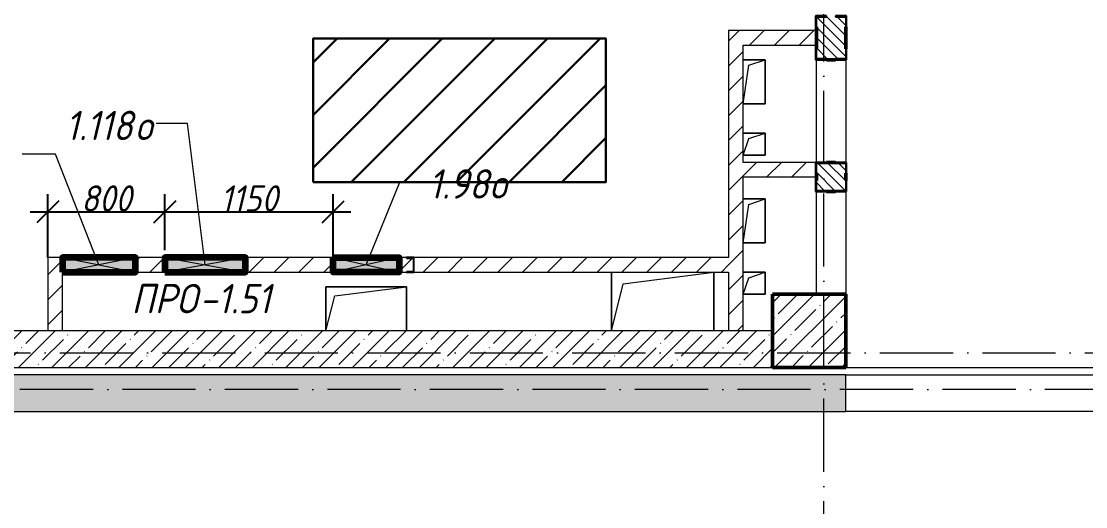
# Model space of a CAD drawing. Header units: millimetres. Extents: x -356862 to 418287, y 0 to 839748.
# Drawn here: x -176546 to -169276, y 467597 to 470909 of the extents above; entities that cross this region are included whole.
import ezdxf

# ---------------------------------------------------------------- set-up
doc = ezdxf.new("R2010")
doc.units = ezdxf.units.MM
doc.linetypes.add('50_200_ШТРИХ_1Т_ш5_п1_п1_', pattern=[700, 500, -100, 0, -100])
for name, color, linetype, lineweight in [('0) строит. леса', 20, 'Continuous', 30), ('9.7) Заделка 956 шт', 6, 'Continuous', 158), ('A-____-____-DIMS', 7, 'Continuous', 9), ('A-DETL-GENF-OTLN', 7, 'Continuous', 9), ('A-FLOR-____-OTLN', 7, 'Continuous', 9), ('A-GENM-____-IDEN', 7, 'Continuous', 9), ('A-GENM-____-MCUT', 7, 'Continuous', 25), ('A-GENM-____-OTLN', 7, 'Continuous', 9), ('A-GENM-____-OTLN-1', 7, 'Continuous', 25), ('A-GLAZ-____-IDEN', 7, 'Continuous', 9), ('A-GLAZ-____-OTLN', 7, 'Continuous', 9), ('A-WALL-____-MCUT-1', 7, 'Continuous', 9), ('A-WALL-____-MCUT-2', 7, 'Continuous', 50), ('A-WALL-____-OTLN', 7, 'Continuous', 9), ('A-WALL-____-PATT-1', 7, 'Continuous', 9), ('A-WALL-FNSH-MCUT-1', 7, 'Continuous', 9), ('I-WALL-____-OTLN', 7, 'Continuous', 9), ('S-COLS-____-MCUT', 7, 'Continuous', 50), ('S-COLS-____-OTLN', 7, 'Continuous', 9), ('S-GRID-____-OTLN-1', 7, '50_200_ШТРИХ_1Т_ш5_п1_п1_', 9)]:
    doc.layers.add(name, color=color, linetype=linetype, lineweight=lineweight)
doc.styles.add('ISOCPEUR_I_10', font='isocpeui.ttf', dxfattribs={"width": 0.9, "height": 180})
doc.styles.add('ISOCPEUR_I_9', font='isocpeui.ttf', dxfattribs={"width": 0.9, "height": 250})
doc.dimstyles.new('ISO-1_8_0_9К_СРЕДНИЙ_Кладочные_3', dxfattribs={"dimscale": 304.8, "dimtxt": 179.276612, "dimasz": 0.492126, "dimexe": 0.393701, "dimexo": 0, "dimgap": 0, "dimtad": 1, "dimdec": 3, "dimrnd": 0.001, "dimdsep": 46, "dimtxsty": 'ISOCPEUR_I_10', "dimblk1": 'OBLIQUE', "dimblk2": 'OBLIQUE', "dimsah": 1, "dimcen": 0.09, "dimdle": 0.393701, "dimazin": 0, "dimtfac": 1, "dimtdec": 4, "dimtix": 1, "dimtmove": 0, "dimatfit": 3, "dimfxl": 1, "dimtvp": 1, "dimtolj": 1, "dimtzin": 0, "dimarcsym": 2})
pattern_1 = [(45, (-176515.07, 459015.94), (-84.8528, 84.8528), [])]
pattern_2 = [(45, (-176515.07, 459015.94), (-114.0493, 114.0493), []), (45, (-176401.02, 459015.94), (-114.0493, 114.0493), [201.612, -40.322, 3.353, -36.97])]

# ---------------------------------------------------------------- blocks, each defined once
blk = doc.blocks.new('BSC_Колонна _Прямоугольная - 500х500-V50-АР1_План отверстий 1 этажа в осях 1-64_А-ГГ')
at = {"layer": 'S-COLS-____-OTLN'}
h = blk.add_hatch(dxfattribs=at)
h.set_pattern_fill('FP_82', color=256, style=0, pattern_type=2)
h.set_pattern_definition([(45, (-5350, -9781.04), (-114.0493, 114.0493), []), (45, (-5235.95, -9781.04), (-114.0493, 114.0493), [201.613, -40.323, 3.353, -36.97])])
h.paths.add_polyline_path([(-250, -250), (250, -250), (250, 250), (-250, 250)], flags=0)
at = {"layer": 'S-COLS-____-MCUT'}
for p, q in [((250, 250), (-250, 250)), ((-250, 250), (-250, -250)), ((250, -250), (250, 250)), ((-250, -250), (250, -250))]:
    blk.add_line(p, q, dxfattribs=at)
blk = doc.blocks.new('Фахверк_СКБ_Уголок - 200_4010_1-27904659-АР1_План отверстий 1 этажа в осях 1-64_А-ГГ')
at = {"layer": 'A-GENM-____-MCUT'}
for p, q in [((125, 156), (50, 156)), ((50, 156), (50, 150)), ((50, 150), (119, 150)), ((119, 150), (119, 81)), ((125, 81), (125, 156)), ((119, 81), (125, 81)), ((125, 19), (119, 19)), ((119, 19), (119, -50)), ((125, -56), (125, 19)), ((119, -50), (50, -50)), ((50, -50), (50, -56)), ((50, -56), (125, -56))]:
    blk.add_line(p, q, dxfattribs=at)
blk = doc.blocks.new('Фахверк_СКБ_Уголок - 200_4010-27904266-АР1_План отверстий 1 этажа в осях 1-64_А-ГГ')
at = {"layer": 'A-GENM-____-MCUT'}
for p, q in [((125, 156), (50, 156)), ((50, 156), (50, 150)), ((50, 150), (119, 150)), ((119, 150), (119, 81)), ((125, 81), (125, 156)), ((119, 81), (125, 81)), ((125, 19), (119, 19)), ((119, 19), (119, -50)), ((125, -56), (125, 19)), ((119, -50), (50, -50)), ((50, -50), (50, -56)), ((50, -56), (125, -56))]:
    blk.add_line(p, q, dxfattribs=at)
blk = doc.blocks.new('154_Фахверк_СКБ_Швеллер - Тип_100_4010-27736299-АР1_План отверстий 1 этажа в осях 1-64_А-ГГ')
at = {"layer": 'A-GENM-____-MCUT'}
for p, q in [((175, 50), (125, 50)), ((125, 50), (125, -50)), ((128, 47), (175, 47)), ((128, -47), (128, 47)), ((175, 47), (175, 50)), ((125, -50), (175, -50)), ((175, -47), (128, -47)), ((175, -50), (175, -47))]:
    blk.add_line(p, q, dxfattribs=at)
blk = doc.blocks.new('AR_Отверстие прямоугольное _в плите_ - AR_Отверстие прямоугольное _в плите_-V154-АР1_План отверстий 1 этажа в осях 1-64_А-ГГ')
at = {"layer": 'A-GENM-____-OTLN'}
for p, q in [((75, 75), (-75, 75)), ((-37.5, 37.5), (75, 75)), ((75, -75), (75, 75)), ((-75, -75), (-37.5, 37.5)), ((-75, -75), (75, -75))]:
    blk.add_line(p, q, dxfattribs=at)
blk = doc.blocks.new('AR_Отверстие прямоугольное _в плите_ - AR_Отверстие прямоугольное _в плите_-V155-АР1_План отверстий 1 этажа в осях 1-64_А-ГГ')
at = {"layer": 'A-GENM-____-OTLN'}
for p, q in [((75, 150), (-75, 150)), ((-37.5, 112.5), (75, 150)), ((75, -150), (75, 150)), ((-75, -150), (-37.5, 112.5)), ((-75, -150), (75, -150))]:
    blk.add_line(p, q, dxfattribs=at)
blk = doc.blocks.new('AR_Отверстие прямоугольное _в плите_ - AR_Отверстие прямоугольное _в плите_-30552596-АР1_План отверстий 1 этажа в осях 1-64_А-ГГ')
at = {"layer": 'A-GENM-____-OTLN'}
for p, q in [((275, 150), (-275, 150)), ((-275, 150), (-275, -150)), ((-215, 90), (275, 150)), ((275, -150), (275, 150)), ((-275, -150), (-215, 90))]:
    blk.add_line(p, q, dxfattribs=at)
blk = doc.blocks.new('AR_Отверстие прямоугольное _в плите_ - AR_Отверстие прямоугольное _в плите_-V198-АР1_План отверстий 1 этажа в осях 1-64_А-ГГ')
at = {"layer": 'A-GENM-____-OTLN'}
for p, q in [((-350, 200), (-350, -200)), ((-270, 120), (350, 200)), ((350, -200), (350, 200)), ((-350, -200), (-270, 120))]:
    blk.add_line(p, q, dxfattribs=at)
blk = doc.blocks.new('AR_Отверстие прямоугольное _в стене_ - AR_Отверстие прямоугольное _в стене__ОВ-36770747-АР1_План отверстий 1 этажа в осях 1-64_А-ГГ')
at = {"layer": 'A-GLAZ-____-OTLN'}
blk.add_hatch(color=256, dxfattribs=at).paths.add_polyline_path([(275, -50), (275, 50), (-275, 50), (-275, -50)], flags=0)
at = {"layer": 'A-DETL-GENF-OTLN'}
for p, q in [((-275, -50), (-275, 50)), ((-275, 50), (275, 50)), ((275, 50), (-275, -50)), ((-275, 50), (275, -50)), ((275, 50), (-275, 50)), ((-275, 50), (-275, -50)), ((275, 50), (275, -50)), ((275, -50), (275, 50)), ((275, -50), (-275, -50)), ((-275, -50), (275, -50))]:
    blk.add_line(p, q, dxfattribs=at)
blk = doc.blocks.new('AR_Отверстие прямоугольное _в стене__БезПР - AR_Отверстие прямоугольное _в стене__БезПР-36770095-АР1_План отверстий 1 этажа в осях 1-64_А-ГГ')
at = {"layer": 'A-GLAZ-____-OTLN'}
blk.add_hatch(color=256, dxfattribs=at).paths.add_polyline_path([(225, -50), (225, 50), (-225, 50), (-225, -50)], flags=0)
at = {"layer": 'A-DETL-GENF-OTLN'}
for p, q in [((-225, -50), (-225, 50)), ((-225, 50), (225, 50)), ((225, 50), (-225, -50)), ((-225, 50), (225, -50)), ((225, 50), (-225, 50)), ((-225, 50), (-225, -50)), ((225, 50), (225, -50)), ((225, -50), (225, 50)), ((225, -50), (-225, -50)), ((-225, -50), (225, -50))]:
    blk.add_line(p, q, dxfattribs=at)
at = {"layer": 'A-GLAZ-____-OTLN'}
blk.add_line((225, 50), (-225, 50), dxfattribs=at)
blk = doc.blocks.new('AR_Отверстие прямоугольное _в стене__БезПР - AR_Отверстие прямоугольное _в стене__БезПР-36427942-АР1_План отверстий 1 этажа в осях 1-64_А-ГГ')
at = {"layer": 'A-GLAZ-____-OTLN'}
blk.add_hatch(color=256, dxfattribs=at).paths.add_polyline_path([(250, -50), (250, 50), (-250, 50), (-250, -50)], flags=0)
at = {"layer": 'A-DETL-GENF-OTLN'}
for p, q in [((-250, -50), (-250, 50)), ((-250, 50), (250, 50)), ((250, 50), (-250, -50)), ((-250, 50), (250, -50)), ((250, 50), (-250, 50)), ((-250, 50), (-250, -50)), ((250, 50), (250, -50)), ((250, -50), (250, 50)), ((250, -50), (-250, -50)), ((-250, -50), (250, -50))]:
    blk.add_line(p, q, dxfattribs=at)
at = {"layer": 'A-GLAZ-____-OTLN'}
blk.add_line((250, 50), (-250, 50), dxfattribs=at)
blk = doc.blocks.new('_Oblique')
at = {"color": 0, "linetype": 'ByBlock', "lineweight": -2}
blk.add_line((-0.5, -0.5), (0.5, 0.5), dxfattribs=at)
blk = doc.blocks.new('*D13390')
at = {"layer": 'A-____-____-DIMS', "color": 0, "lineweight": -2, "transparency": 16777216}
for p, q in [((-176365.1, 469297), (-176365.1, 469730.2)), ((-175565.1, 469347), (-175565.1, 469730.2)), ((-176485.1, 469610.2), (-175445.1, 469610.2))]:
    blk.add_line(p, q, dxfattribs=at)
at = {"layer": 'Defpoints', "color": 0, "transparency": 16777216}
for p in [(-175565.1, 469610.2), (-175565.1, 469347), (-176365.1, 469297)]:
    blk.add_point(p, dxfattribs=at)
at = {"layer": 'A-____-____-DIMS', "color": 0, "lineweight": -2, "transparency": 16777216, "xscale": 150, "yscale": 150, "zscale": 150, "rotation": 180}
blk.add_blockref('_Oblique', (-176365.1, 469610.2), dxfattribs=at)
at = {"layer": 'A-____-____-DIMS', "color": 0, "lineweight": -2, "transparency": 16777216, "xscale": 150, "yscale": 150, "zscale": 150}
blk.add_blockref('_Oblique', (-175565.1, 469610.2), dxfattribs=at)
at = {"layer": 'A-____-____-DIMS', "color": 0, "transparency": 16777216, "insert": (-175965.1, 469700.2), "char_height": 180, "width": 409.578, "attachment_point": 5, "style": 'ISOCPEUR_I_10'}
blk.add_mtext('\\A1;800', dxfattribs=at)
blk = doc.blocks.new('*D13391')
at = {"layer": 'A-____-____-DIMS', "color": 0, "lineweight": -2, "transparency": 16777216}
for p, q in [((-175565.1, 469347), (-175565.1, 469730.2)), ((-174415.1, 469297), (-174415.1, 469730.2)), ((-175685.1, 469610.2), (-174295.1, 469610.2))]:
    blk.add_line(p, q, dxfattribs=at)
at = {"layer": 'Defpoints', "color": 0, "transparency": 16777216}
for p in [(-174415.1, 469610.2), (-175565.1, 469347), (-174415.1, 469297)]:
    blk.add_point(p, dxfattribs=at)
at = {"layer": 'A-____-____-DIMS', "color": 0, "lineweight": -2, "transparency": 16777216, "xscale": 150, "yscale": 150, "zscale": 150, "rotation": 180}
blk.add_blockref('_Oblique', (-175565.1, 469610.2), dxfattribs=at)
at = {"layer": 'A-____-____-DIMS', "color": 0, "lineweight": -2, "transparency": 16777216, "xscale": 150, "yscale": 150, "zscale": 150}
blk.add_blockref('_Oblique', (-174415.1, 469610.2), dxfattribs=at)
at = {"layer": 'A-____-____-DIMS', "color": 0, "transparency": 16777216, "insert": (-174990.1, 469700.2), "char_height": 180, "width": 463.361, "attachment_point": 5, "style": 'ISOCPEUR_I_10'}
blk.add_mtext('\\A1;1150', dxfattribs=at)

msp = doc.modelspace()

# ---------------------------------------------------------------- hatches: boundary and pattern name
at = {"layer": '0) строит. леса'}
h = msp.add_hatch(dxfattribs=at)
h.set_pattern_fill('ANSI31', color=256, scale=80)
h.set_pattern_definition([(45, (-174112.46, 615830.42), (-179.60512, 179.60512), [])])
h.paths.add_polyline_path([(-174552.6932, 469811.9239), (-172552.6932, 469811.9239), (-172552.6932, 470791.9239), (-174552.6932, 470791.9239)])
at = {"layer": 'A-WALL-____-PATT-1'}
h = msp.add_hatch(dxfattribs=at)
h.set_pattern_fill('FP_6', color=256, style=0, pattern_type=2)
h.set_pattern_definition([(135, (-176515.067, 459015.94), (-35.35534, -35.35534), [])])
h.paths.add_polyline_path([(-171046.0675, 469746.983), (-170984.0675, 469746.983), (-170984.0675, 469752.983), (-170915.0675, 469752.983), (-170915.0675, 469940.983), (-170984.0675, 469940.983), (-170984.0675, 469946.983), (-171046.0675, 469946.983), (-171046.0675, 469940.983), (-171115.0675, 469940.983), (-171115.0675, 469752.983), (-171046.0675, 469752.983)], flags=0)
h.paths.add_polyline_path([(-170984.0675, 470646.983), (-170984.0675, 470652.983), (-170915.0675, 470652.983), (-170915.0675, 470940.983), (-170984.0675, 470940.983), (-170984.0675, 470946.983), (-171046.0675, 470946.983), (-171046.0675, 470940.983), (-171115.0675, 470940.983), (-171115.0675, 470652.983), (-171046.0675, 470652.983), (-171046.0675, 470646.983)], flags=0)
h.paths.add_polyline_path([(-171046.0675, 472646.983), (-170984.0675, 472646.983), (-170984.0675, 472652.983), (-170915.0675, 472652.983), (-170915.0675, 472946.983), (-171115.0675, 472946.983), (-171115.0675, 472652.983), (-171046.0675, 472652.983)], flags=0)
h = msp.add_hatch(dxfattribs=at)
h.set_pattern_fill('FP_4', color=256, style=0, pattern_type=2)
h.set_pattern_definition(pattern_1)
h.paths.add_polyline_path([(-171615.0675, 468796.983), (-171615.0675, 470846.983), (-171715.0675, 470846.983), (-171715.0675, 468796.983)], flags=0)
h = msp.add_hatch(dxfattribs=at)
h.set_pattern_fill('FP_4', color=256, style=0, pattern_type=2)
h.set_pattern_definition(pattern_1)
h.paths.add_polyline_path([(-171115.0675, 470746.983), (-171115.0675, 470846.983), (-171615.0675, 470846.983), (-171615.0675, 470746.983), (-171227.6247, 470746.983)], flags=0)
h = msp.add_hatch(dxfattribs=at)
h.set_pattern_fill('FP_4', color=256, style=0, pattern_type=2)
h.set_pattern_definition(pattern_1)
h.paths.add_polyline_path([(-171123.2414, 469846.983), (-171115.0675, 469846.983), (-171115.0675, 469871.983), (-171121.0675, 469871.983), (-171121.0675, 469946.983), (-171615.0675, 469946.983), (-171615.0675, 469846.983), (-171227.6247, 469846.983)], flags=0)
h = msp.add_hatch(dxfattribs=at)
h.set_pattern_fill('FP_4', color=256, style=0, pattern_type=2)
h.set_pattern_definition(pattern_1)
h.paths.add_polyline_path([(-176365.0675, 468796.983), (-176265.0675, 468796.983), (-176265.0675, 469296.983), (-176365.0675, 469296.983)], flags=0)
h = msp.add_hatch(dxfattribs=at)
h.set_pattern_fill('FP_4', color=256, style=0, pattern_type=2)
h.set_pattern_definition(pattern_1)
h.paths.add_polyline_path([(-171715.0675, 469196.983), (-171715.0675, 469296.983), (-173865.0675, 469296.983), (-173865.0675, 469196.983), (-172995.089, 469196.983)], flags=0)
h.paths.add_polyline_path([(-175015.0675, 469196.983), (-174415.0675, 469196.983), (-174415.0675, 469296.983), (-175015.0675, 469296.983)], flags=0)
h.paths.add_polyline_path([(-175565.0675, 469196.983), (-175565.0675, 469296.983), (-175765.0675, 469296.983), (-175765.0675, 469196.983)], flags=0)
h.paths.add_polyline_path([(-173965.0675, 469196.983), (-173915.0675, 469196.983), (-173915.0675, 469199.983), (-173868.0675, 469199.983), (-173868.0675, 469293.983), (-173915.0675, 469293.983), (-173915.0675, 469296.983), (-173965.0675, 469296.983), (-173965.0675, 469199.983)], flags=0)
h = msp.add_hatch(dxfattribs=at)
h.set_pattern_fill('FP_27', color=256, style=0, pattern_type=2)
h.set_pattern_definition(pattern_2)
h.paths.add_polyline_path([(-171415.0675, 468546.983), (-171415.0675, 468796.983), (-178465.0675, 468796.983), (-178465.0675, 468546.983), (-172995.089, 468546.983)], flags=0)
h = msp.add_hatch(dxfattribs=at)
h.set_pattern_fill('FP_27', color=256, style=0, pattern_type=2)
h.set_pattern_definition(pattern_2)
h.paths.add_polyline_path([(-153865.0675, 468246.983), (-152965.0675, 468246.983), (-152965.0675, 468496.983), (-153865.0675, 468496.983)], flags=0)
h.paths.add_polyline_path([(-155965.0675, 468246.983), (-155965.0675, 468496.983), (-166915.0675, 468496.983), (-166915.0675, 468246.983), (-158855.3747, 468246.983)], flags=0)
h.paths.add_polyline_path([(-170915.0675, 468246.983), (-170915.0675, 468496.983), (-178465.0675, 468496.983), (-178465.0675, 468246.983), (-171227.6247, 468246.983)], flags=0)

# ---------------------------------------------------------------- linework, layer by layer
at = {"layer": '0) строит. леса'}
msp.add_lwpolyline([(-174552.6932, 469811.9239), (-172552.6932, 469811.9239), (-172552.6932, 470791.9239), (-174552.6932, 470791.9239)], close=True, dxfattribs=at)
at = {"layer": '9.7) Заделка 956 шт'}
for points in [[(-176265.0675, 469196.983), (-175765.0675, 469196.983), (-175765.0675, 469296.983), (-176265.0675, 469296.983)], [(-175565.0675, 469196.983), (-175015.0675, 469196.983), (-175015.0675, 469296.983), (-175565.0675, 469296.983)], [(-174415.0675, 469296.983), (-173965.0675, 469296.983), (-173965.0675, 469196.983), (-174415.0675, 469196.983)]]:
    msp.add_lwpolyline(points, close=True, dxfattribs=at)
at = {"layer": 'A-FLOR-____-OTLN'}
for p, q in [((-171615.0675, 470646.9876), (-171465.0675, 470646.9876)), ((-171465.0675, 470646.9876), (-171465.0675, 470346.9876)), ((-171465.0675, 470346.9876), (-171615.0675, 470346.9876)), ((-171615.0675, 470146.9876), (-171465.0675, 470146.9876)), ((-171465.0675, 470146.9876), (-171465.0675, 469996.9876)), ((-171465.0675, 469996.9876), (-171615.0675, 469996.9876)), ((-171615.0675, 469696.9876), (-171465.0675, 469696.9876)), ((-171465.0675, 469696.9876), (-171465.0675, 469396.9876)), ((-171465.0675, 469396.9876), (-171615.0675, 469396.9876)), ((-172515.0675, 468796.983), (-172515.0675, 469196.983)), ((-171815.0675, 469196.983), (-171815.0675, 468796.983)), ((-171615.0675, 469196.9876), (-171465.0675, 469196.9876)), ((-171465.0675, 469196.9876), (-171465.0675, 469046.9876)), ((-174465.0675, 469096.983), (-173915.0675, 469096.983)), ((-174465.0675, 468796.983), (-174465.0675, 469096.983)), ((-173915.0675, 469096.983), (-173915.0675, 468796.983)), ((-171465.0675, 469046.9876), (-171615.0675, 469046.9876)), ((-170915.0675, 468546.983), (-166915.0675, 468546.983))]:
    msp.add_line(p, q, dxfattribs=at)
at = {"layer": 'A-GLAZ-____-IDEN'}
for p, q in [((-175411.5125, 470210.9857), (-175624.5291, 470210.9857)), ((-175290.0675, 469246.983), (-175411.5125, 470210.9857)), ((-176312.5361, 470001.8969), (-176540.5997, 470001.8969)), ((-176015.0675, 469246.983), (-176312.5361, 470001.8969)), ((-174190.0675, 469246.983), (-173960.3393, 469811.9239)), ((-173960.3393, 469811.9239), (-173764.084, 469811.9239))]:
    msp.add_line(p, q, dxfattribs=at)
at = {"layer": 'A-WALL-____-MCUT-1'}
for p, q in [((-171415.0675, 468796.983), (-178465.0675, 468796.983)), ((-178465.0675, 468546.983), (-171415.0675, 468546.983)), ((-170915.0675, 468496.983), (-178465.0675, 468496.983)), ((-170915.0675, 468246.983), (-170915.0675, 468496.983)), ((-178465.0675, 468246.983), (-170915.0675, 468246.983))]:
    msp.add_line(p, q, dxfattribs=at)
at = {"layer": 'A-WALL-____-MCUT-2'}
for p, q in [((-171115.0675, 470871.983), (-171115.0675, 470721.983)), ((-170915.0675, 470721.983), (-170915.0675, 470871.983)), ((-171046.0675, 470646.983), (-170984.0675, 470646.983)), ((-170984.0675, 469946.983), (-171046.0675, 469946.983)), ((-171115.0675, 469871.983), (-171115.0675, 469821.983)), ((-170915.0675, 469821.983), (-170915.0675, 469871.983)), ((-171046.0675, 469746.983), (-170984.0675, 469746.983))]:
    msp.add_line(p, q, dxfattribs=at)
at = {"layer": 'A-WALL-____-OTLN'}
for p, q in [((-170915.0675, 468496.983), (-166915.0675, 468496.983)), ((-166915.0675, 468246.983), (-170915.0675, 468246.983))]:
    msp.add_line(p, q, dxfattribs=at)
at = {"layer": 'A-WALL-FNSH-MCUT-1'}
for p, q in [((-171715.0675, 470846.983), (-171715.0675, 469296.983)), ((-171115.0675, 470846.983), (-171715.0675, 470846.983)), ((-171615.0675, 469946.983), (-171615.0675, 470746.983)), ((-171615.0675, 470746.983), (-171115.0675, 470746.983)), ((-171121.0675, 469946.983), (-171615.0675, 469946.983)), ((-171615.0675, 468796.983), (-171615.0675, 469846.983)), ((-171615.0675, 469846.983), (-171115.0675, 469846.983)), ((-176365.0675, 469296.983), (-176365.0675, 468796.983)), ((-176265.0675, 469296.983), (-176365.0675, 469296.983)), ((-175565.0675, 469296.983), (-175765.0675, 469296.983)), ((-174415.0675, 469296.983), (-175015.0675, 469296.983)), ((-173915.0675, 469296.983), (-173965.0675, 469296.983)), ((-171715.0675, 469296.983), (-173865.0675, 469296.983)), ((-176265.0675, 468796.983), (-176265.0675, 469196.983)), ((-175765.0675, 469196.983), (-175565.0675, 469196.983)), ((-175015.0675, 469196.983), (-174415.0675, 469196.983)), ((-173965.0675, 469196.983), (-173915.0675, 469196.983)), ((-173865.0675, 469196.983), (-171715.0675, 469196.983)), ((-171715.0675, 469196.983), (-171715.0675, 468796.983))]:
    msp.add_line(p, q, dxfattribs=at)
at = {"layer": 'I-WALL-____-OTLN'}
for p, q in [((-171115.0675, 469946.983), (-171115.0675, 470646.983)), ((-170915.0675, 470646.983), (-170915.0675, 469946.983)), ((-171115.0675, 469046.983), (-171115.0675, 469746.983)), ((-170915.0675, 469746.983), (-170915.0675, 469046.983))]:
    msp.add_line(p, q, dxfattribs=at)
at = {"layer": 'S-GRID-____-OTLN-1'}
for p, q in [((-171065.0675, 454533.3346), (-171065.0675, 508896.9006)), ((-181183.8377, 468646.983), (-152644.4668, 468646.983)), ((-72440.6609, 468396.983), (-180971.4299, 468396.983))]:
    msp.add_line(p, q, dxfattribs=at)

# ---------------------------------------------------------------- block references
at = {"layer": 'A-GENM-____-OTLN'}
for name, p in [('AR_Отверстие прямоугольное _в плите_ - AR_Отверстие прямоугольное _в плите_-V155-АР1_План отверстий 1 этажа в осях 1-64_А-ГГ', (-171540.0675, 470496.9876)), ('AR_Отверстие прямоугольное _в плите_ - AR_Отверстие прямоугольное _в плите_-V154-АР1_План отверстий 1 этажа в осях 1-64_А-ГГ', (-171540.0675, 470071.9876)), ('AR_Отверстие прямоугольное _в плите_ - AR_Отверстие прямоугольное _в плите_-V155-АР1_План отверстий 1 этажа в осях 1-64_А-ГГ', (-171540.0675, 469546.9876)), ('AR_Отверстие прямоугольное _в плите_ - AR_Отверстие прямоугольное _в плите_-V198-АР1_План отверстий 1 этажа в осях 1-64_А-ГГ', (-172165.0675, 468996.983)), ('AR_Отверстие прямоугольное _в плите_ - AR_Отверстие прямоугольное _в плите_-V154-АР1_План отверстий 1 этажа в осях 1-64_А-ГГ', (-171540.0675, 469121.9876)), ('AR_Отверстие прямоугольное _в плите_ - AR_Отверстие прямоугольное _в плите_-30552596-АР1_План отверстий 1 этажа в осях 1-64_А-ГГ', (-174190.0675, 468946.983))]:
    msp.add_blockref(name, p, dxfattribs=at)
at = {"layer": 'A-GENM-____-OTLN-1'}
for name, p, rotation in [('Фахверк_СКБ_Уголок - 200_4010-27904266-АР1_План отверстий 1 этажа в осях 1-64_А-ГГ', (-170965.0675, 470821.983), 89.99999999999991), ('Фахверк_СКБ_Уголок - 200_4010_1-27904659-АР1_План отверстий 1 этажа в осях 1-64_А-ГГ', (-171065.0675, 470771.983), 269.9999999999999), ('Фахверк_СКБ_Уголок - 200_4010_1-27904659-АР1_План отверстий 1 этажа в осях 1-64_А-ГГ', (-170965.0675, 469821.983), 89.99999999999991), ('Фахверк_СКБ_Уголок - 200_4010_1-27904659-АР1_План отверстий 1 этажа в осях 1-64_А-ГГ', (-171065.0675, 469871.983), 269.9999999999999), ('154_Фахверк_СКБ_Швеллер - Тип_100_4010-27736299-АР1_План отверстий 1 этажа в осях 1-64_А-ГГ', (-173740.0675, 469246.983), 180)]:
    msp.add_blockref(name, p, dxfattribs=dict(at, rotation=rotation))
at = {"layer": 'A-GLAZ-____-OTLN'}
for name, p in [('AR_Отверстие прямоугольное _в стене__БезПР - AR_Отверстие прямоугольное _в стене__БезПР-36427942-АР1_План отверстий 1 этажа в осях 1-64_А-ГГ', (-176015.0675, 469246.983)), ('AR_Отверстие прямоугольное _в стене_ - AR_Отверстие прямоугольное _в стене__ОВ-36770747-АР1_План отверстий 1 этажа в осях 1-64_А-ГГ', (-175290.0675, 469246.983)), ('AR_Отверстие прямоугольное _в стене__БезПР - AR_Отверстие прямоугольное _в стене__БезПР-36770095-АР1_План отверстий 1 этажа в осях 1-64_А-ГГ', (-174190.0675, 469246.983))]:
    msp.add_blockref(name, p, dxfattribs=at)
at = {"layer": 'S-COLS-____-OTLN'}
msp.add_blockref('BSC_Колонна _Прямоугольная - 500х500-V50-АР1_План отверстий 1 этажа в осях 1-64_А-ГГ', (-171165.0675, 468796.983), dxfattribs=at)

# ---------------------------------------------------------------- texts
at = {"layer": 'A-GENM-____-IDEN', "char_height": 200, "attachment_point": 1, "style": 'ISOCPEUR_I_9'}
for s, insert, width in [('ПРО', (-175793.3802, 469116.8316), 562.784625), ('-1.51', (-175329.0364, 469116.8316), 620.506125)]:
    msp.add_mtext(s, dxfattribs=dict(at, insert=insert, width=width))
at = {"layer": 'A-GLAZ-____-IDEN', "char_height": 200, "attachment_point": 1, "style": 'ISOCPEUR_I_9'}
for s, insert, width in [('1.118', (-176243.3795, 470298.6003), 577.215), ('\\fISOCPEUR|b0|i1|c204|p34|;\\W.9;о', (-175767.1295, 470298.6003), 158.734125), ('1.98', (-173764.084, 469899.5385), 505.063125), ('\\fISOCPEUR|b0|i1|c204|p34|;\\W.9;о', (-173347.3652, 469899.5385), 158.734125)]:
    msp.add_mtext(s, dxfattribs=dict(at, insert=insert, width=width))

# ---------------------------------------------------------------- dimensions: what is measured, and where the dimension line sits
at = {"layer": 'A-____-____-DIMS'}
for base, p1, p2, override, picture, middle in [((-175565.0675, 469610.2404), (-176365.0675, 469296.983), (-175565.0675, 469346.983), {"dimpost": '<>', "dimfxl": 801.560977}, '*D13390', (-175965.0675, 469700.2404)), ((-174415.0675, 469610.2404), (-175565.0675, 469346.983), (-174415.0675, 469296.983), {"dimpost": '<>', "dimfxl": 1151.086443}, '*D13391', (-174990.0675, 469700.2404))]:
    dim = msp.add_linear_dim(base=base, p1=p1, p2=p2, dimstyle='ISO-1_8_0_9К_СРЕДНИЙ_Кладочные_3', override=override, dxfattribs=at)
    dim.commit()
    dim.dimension.update_dxf_attribs({"geometry": picture, "text_midpoint": middle})

doc.saveas('drawing.dxf')
